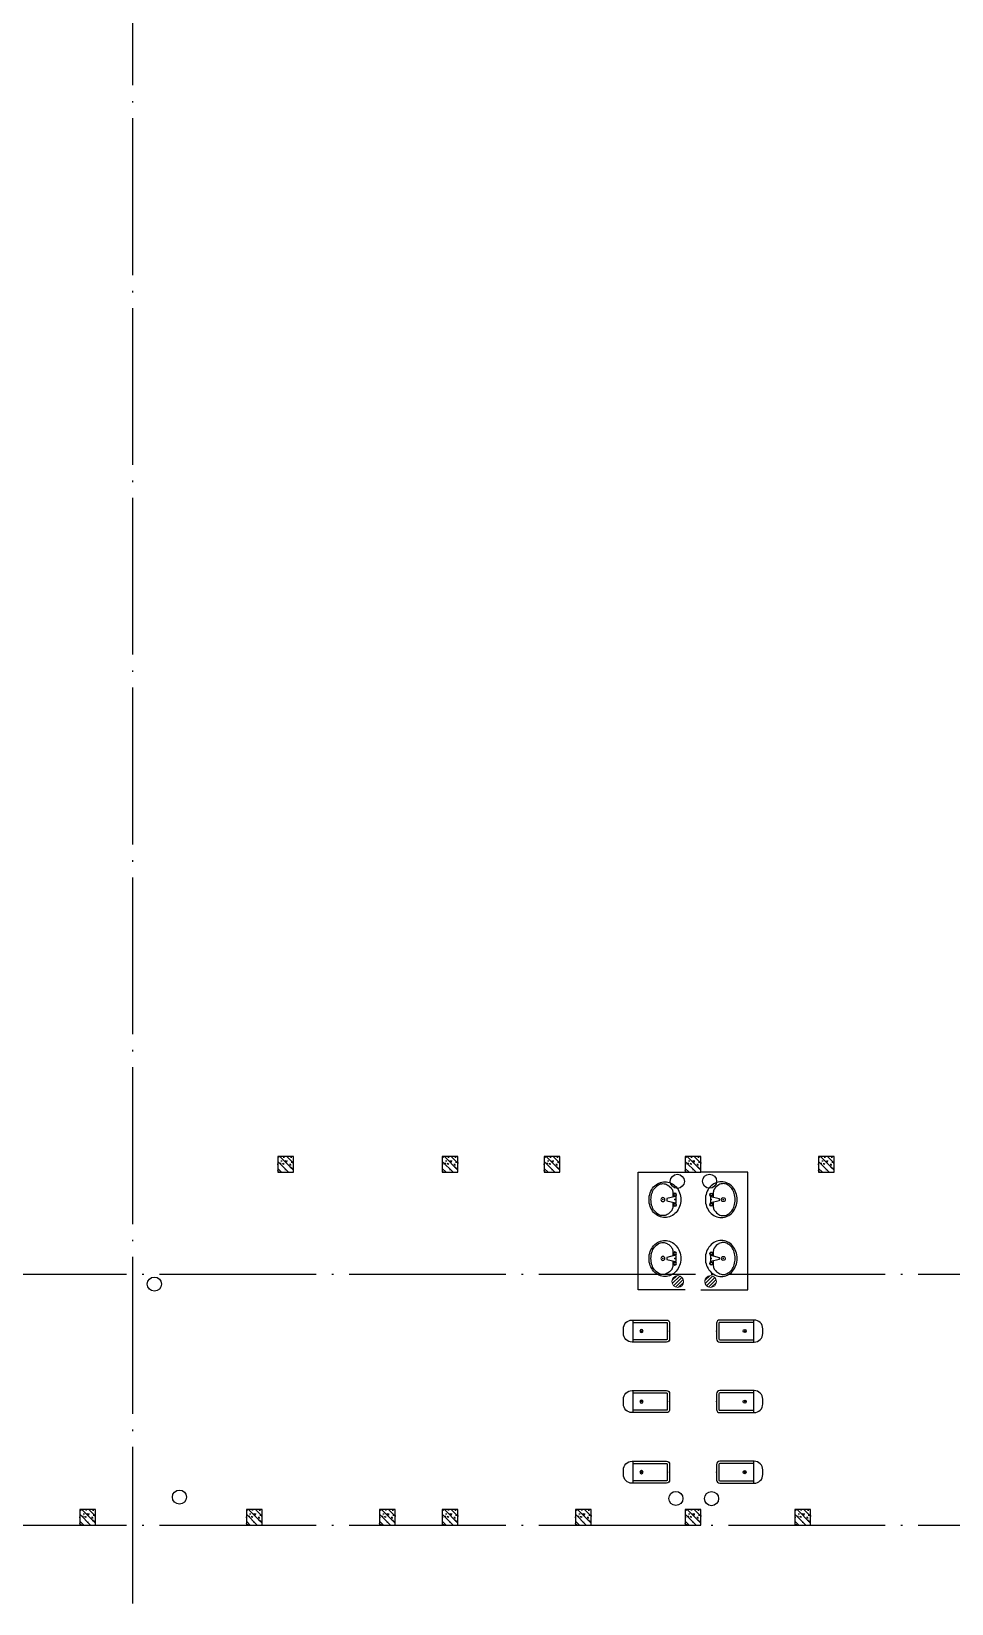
# Model space of a CAD drawing. Extents: x 6843040 to 15500510, y -6507076 to -4940511.
# Drawn here: x 8947931 to 8959672, y -5554702 to -5534655 of the extents above; entities that cross this region are included whole.
import ezdxf

# ---------------------------------------------------------------- set-up
doc = ezdxf.new("R2010")
doc.units = 0
doc.header["$LTSCALE"] = 1000
doc.header["$MEASUREMENT"] = 0
doc.linetypes.add('DOTE', pattern=[2.42, 2, -0.2, 0.02, -0.2])
for name, color, linetype in [('COLUMN', 10, 'Continuous'), ('DOTE', 8, 'DOTE'), ('E_LINE_4', 5, 'Continuous'), ('LVTRY', 8, 'Continuous'), ('plan-1', 40, 'Continuous'), ('PUB_HATCH', 8, 'Continuous'), ('VPIPE-污水', 2, 'Continuous'), ('VPIPE-给水', 3, 'Continuous'), ('VPIPE-雨水', 4, 'Continuous')]:
    doc.layers.add(name, color=color, linetype=linetype)
doc.layers.add('洁具', color=8, linetype='Continuous', lineweight=5)

# ---------------------------------------------------------------- blocks, each defined once
blk = doc.blocks.new('$lvtry$00000201')
at = {"color": 0}
for p, q in [((100, -30, 0), (-100, -30, 0)), ((110, -470, 0), (110, -40, 0)), ((140, -470, 0), (-140, -470, 0))]:
    blk.add_line(p, q, dxfattribs=at)
at = {"color": 0, "elevation": 0}
blk.add_lwpolyline([(140, -40, 0.414214), (100, 0), (-100, 0, 0.414214), (-140, -40), (-140, -480, 0.414214), (-30, -590), (30, -590, 0.414214), (140, -480)], format="xyb", close=True, dxfattribs=at)
blk.add_lwpolyline([(-110, -40), (-110, -470)], dxfattribs=at)
at = {"color": 0}
blk.add_circle((0, -359, 0), 20, dxfattribs=at)
for centre, start, end in [((-100, -40, 0), 90, 180), ((100, -40, 0), 0, 90)]:
    blk.add_arc(centre, 10, start, end, dxfattribs=at)
for p in [(0, 0, 0), (0, -359, 0)]:
    blk.add_point(p, dxfattribs=at)
blk = doc.blocks.new('$lvtry$00000179')
at = {"color": 0, "linetype": 'ByBlock'}
for p, q in [((-32, -102), (-92, -102)), ((-13, -178), (-40, -70)), ((35, -64), (-35, -64)), ((13, -178), (-13, -178)), ((40, -70), (13, -178)), ((92, -102), (32, -102))]:
    blk.add_line(p, q, dxfattribs=at)
blk.add_lwpolyline([(0, -406, 0.088425), (89, -391, 0.093738), (162, -347, 0.102376), (212, -280, 0.10945), (229, -203, 0.109452), (212, -127, 0.102376), (162, -60, 0.093738), (89, -16, 0.088423), (0, 0, 0.088427), (-89, -16, 0.093738), (-162, -60, 0.102376), (-212, -127, 0.109452), (-229, -203, 0.109451), (-212, -280, 0.102376), (-162, -347, 0.093738), (-89, -391, 0.088425)], format="xyb", close=True, dxfattribs=at)
for centre, radius in [((-64, -76), 20.4), ((-64, -76), 15.4), ((63, -76), 20.4), ((63, -76), 15.4), ((0, -229), 25.4)]:
    blk.add_circle(centre, radius, dxfattribs=at)
for centre, radius, start, end in [((-88, -229), 116, 151.0888, 180), ((-45, -252), 164, 126.8699, 151.0888), ((-18, -288), 210, 123.9045, 126.8699), ((-92, -178), 76.2, 90, 123.9045), ((-35, -68), 5, 90, 194.0362), ((35, -68), 5, 345.9638, 90), ((92, -178), 76.2, 57.7402, 90), ((45, -252), 164, 28.9112, 57.7402), ((88, -229), 116, 0, 28.9112), ((-88, -229), 116, 180, 208.9112), ((-45, -205), 164, 208.9112, 233.1301), ((-18, -169), 210, 233.1301, 252.7421), ((0, -111), 270, 252.7421, 270), ((0, -111), 270, 270, 287.2579), ((18, -169), 210, 287.2579, 306.8699), ((45, -205), 164, 306.8699, 331.0888), ((88, -229), 116, 331.0888, 0)]:
    blk.add_arc(centre, radius, start, end, dxfattribs=at)
at = {"color": 0}
for p in [(0, -76), (0, -229)]:
    blk.add_point(p, dxfattribs=at)
blk = doc.blocks.new('$plan$00002944')
at = {"layer": '洁具'}
for p, q in [((-74, 11), (-11, 74)), ((-70, -27), (27, 70)), ((-53, -53), (53, 53)), ((-27, -70), (70, 27)), ((11, -74), (74, -11))]:
    blk.add_line(p, q, dxfattribs=at)
blk.add_circle((0, 0), 75, dxfattribs=at)
blk.add_point((0, 0), dxfattribs=at)
blk = doc.blocks.new('6层构造柱0911')
at = {"layer": 'PUB_HATCH'}
h = blk.add_hatch(dxfattribs=at)
h.set_pattern_fill('钢筋混凝土', color=256, scale=25, angle=90, style=0)
h.set_pattern_definition([(134.999998, (-1364925.3, 542944.783), (-44.194175, -44.194172), []), (140, (-1364925.3, 542944.78), (15.68804, 179.315045), [18.75, -206.25]), (85, (-1364925.3, 542944.78), (-188.048035, -34.68783), [15, -165]), (190.4514, (-1364924, 542959.73), (-172.35988, 144.62735), [15.93505, -175.28553]), (136.1842, (-1364975.3, 542944.78), (41.37976, 266.81026), [28.125, -309.375]), (186.6356, (-1364971.85, 542967.02), (-243.52946, 233.66568), [23.90257, -262.92825]), (81.1842, (-1364975.3, 542944.78), (-243.52964, 233.6655), [22.5, -247.5]), (111, (-1364962.8, 542969.78), (100.65473, 149.22676), [18.75, -206.25]), (56, (-1364962.8, 542969.78), (-181.28751, 60.82884), [15, -165]), (161.4514, (-1364954.41, 542982.22), (-80.63262, 210.05566), [15.93505, -175.28553]), (127.499998, (-1364925.3, 542944.78), (-83.223463, 3.039967), [0, -163, 0, -167.5, 0, -165.625]), (97.499998, (-1364925.3, 542944.78), (-98.602926, 65.767388), [0, -95.5, 0, -159.25, 0, -63.125]), (57.499998, (-1364925.3, 542889.03), (5.638722, 133.455609), [0, -62.5, 0, -195, 0, -258.75]), (47.499998, (-1364925.3, 542864.03), (-25.02624, 145.796543), [0, -81.25, 0, -129.5, 0, -183.75])])
edge = h.paths.add_edge_path()
edge.add_line((-1058509, 810426), (-1058709, 810426))
edge.add_line((-1058509, 810426), (-1058509, 810626))
edge.add_line((-1058509, 810626), (-1058709, 810626))
edge.add_line((-1058709, 810626), (-1058709, 810426))
h = blk.add_hatch(dxfattribs=at)
h.set_pattern_fill('钢筋混凝土', color=256, scale=25, angle=90, style=0)
h.set_pattern_definition([(134.999998, (-1362825.3, 542944.783), (-44.194175, -44.194172), []), (140, (-1362825.3, 542944.78), (15.68804, 179.315045), [18.75, -206.25]), (85, (-1362825.3, 542944.78), (-188.048035, -34.68783), [15, -165]), (190.4514, (-1362824, 542959.73), (-172.35988, 144.62735), [15.93505, -175.28553]), (136.1842, (-1362875.3, 542944.78), (41.37976, 266.81026), [28.125, -309.375]), (186.6356, (-1362871.85, 542967.02), (-243.52946, 233.66568), [23.90257, -262.92825]), (81.1842, (-1362875.3, 542944.78), (-243.52964, 233.6655), [22.5, -247.5]), (111, (-1362862.8, 542969.78), (100.65473, 149.22676), [18.75, -206.25]), (56, (-1362862.8, 542969.78), (-181.28751, 60.82884), [15, -165]), (161.4514, (-1362854.41, 542982.22), (-80.63262, 210.05566), [15.93505, -175.28553]), (127.499998, (-1362825.3, 542944.78), (-83.223463, 3.039967), [0, -163, 0, -167.5, 0, -165.625]), (97.499998, (-1362825.3, 542944.78), (-98.602926, 65.767388), [0, -95.5, 0, -159.25, 0, -63.125]), (57.499998, (-1362825.3, 542889.03), (5.638722, 133.455609), [0, -62.5, 0, -195, 0, -258.75]), (47.499998, (-1362825.3, 542864.03), (-25.02624, 145.796543), [0, -81.25, 0, -129.5, 0, -183.75])])
edge = h.paths.add_edge_path()
edge.add_line((-1056409, 810426), (-1056609, 810426))
edge.add_line((-1056409, 810426), (-1056409, 810626))
edge.add_line((-1056409, 810626), (-1056609, 810626))
edge.add_line((-1056609, 810626), (-1056609, 810426))
h = blk.add_hatch(dxfattribs=at)
h.set_pattern_fill('钢筋混凝土', color=256, scale=25, angle=90, style=0)
h.set_pattern_definition([(134.999998, (-1361525.3, 542944.783), (-44.194175, -44.194172), []), (140, (-1361525.3, 542944.78), (15.68804, 179.315045), [18.75, -206.25]), (85, (-1361525.3, 542944.78), (-188.048035, -34.68783), [15, -165]), (190.4514, (-1361524, 542959.73), (-172.35988, 144.62735), [15.93505, -175.28553]), (136.1842, (-1361575.3, 542944.78), (41.37976, 266.81026), [28.125, -309.375]), (186.6356, (-1361571.85, 542967.02), (-243.52946, 233.66568), [23.90257, -262.92825]), (81.1842, (-1361575.3, 542944.78), (-243.52964, 233.6655), [22.5, -247.5]), (111, (-1361562.8, 542969.78), (100.65473, 149.22676), [18.75, -206.25]), (56, (-1361562.8, 542969.78), (-181.28751, 60.82884), [15, -165]), (161.4514, (-1361554.41, 542982.22), (-80.63262, 210.05566), [15.93505, -175.28553]), (127.499998, (-1361525.3, 542944.78), (-83.223463, 3.039967), [0, -163, 0, -167.5, 0, -165.625]), (97.499998, (-1361525.3, 542944.78), (-98.602926, 65.767388), [0, -95.5, 0, -159.25, 0, -63.125]), (57.499998, (-1361525.3, 542889.03), (5.638722, 133.455609), [0, -62.5, 0, -195, 0, -258.75]), (47.499998, (-1361525.3, 542864.03), (-25.02624, 145.796543), [0, -81.25, 0, -129.5, 0, -183.75])])
edge = h.paths.add_edge_path()
edge.add_line((-1055109, 810426), (-1055309, 810426))
edge.add_line((-1055109, 810426), (-1055109, 810626))
edge.add_line((-1055109, 810626), (-1055309, 810626))
edge.add_line((-1055309, 810626), (-1055309, 810426))
h = blk.add_hatch(dxfattribs=at)
h.set_pattern_fill('钢筋混凝土', color=256, scale=25, angle=90, style=0)
h.set_pattern_definition([(134.999998, (-1359725.3, 542944.783), (-44.194175, -44.194172), []), (140, (-1359725.3, 542944.78), (15.68804, 179.315045), [18.75, -206.25]), (85, (-1359725.3, 542944.78), (-188.048035, -34.68783), [15, -165]), (190.4514, (-1359724, 542959.73), (-172.35988, 144.62735), [15.93505, -175.28553]), (136.1842, (-1359775.3, 542944.78), (41.37976, 266.81026), [28.125, -309.375]), (186.6356, (-1359771.85, 542967.02), (-243.52946, 233.66568), [23.90257, -262.92825]), (81.1842, (-1359775.3, 542944.78), (-243.52964, 233.6655), [22.5, -247.5]), (111, (-1359762.8, 542969.78), (100.65473, 149.22676), [18.75, -206.25]), (56, (-1359762.8, 542969.78), (-181.28751, 60.82884), [15, -165]), (161.4514, (-1359754.41, 542982.22), (-80.63262, 210.05566), [15.93505, -175.28553]), (127.499998, (-1359725.3, 542944.78), (-83.223463, 3.039967), [0, -163, 0, -167.5, 0, -165.625]), (97.499998, (-1359725.3, 542944.78), (-98.602926, 65.767388), [0, -95.5, 0, -159.25, 0, -63.125]), (57.499998, (-1359725.3, 542889.03), (5.638722, 133.455609), [0, -62.5, 0, -195, 0, -258.75]), (47.499998, (-1359725.3, 542864.03), (-25.02624, 145.796543), [0, -81.25, 0, -129.5, 0, -183.75])])
edge = h.paths.add_edge_path()
edge.add_line((-1053309, 810426), (-1053509, 810426))
edge.add_line((-1053309, 810426), (-1053309, 810626))
edge.add_line((-1053309, 810626), (-1053509, 810626))
edge.add_line((-1053509, 810626), (-1053509, 810426))
h = blk.add_hatch(dxfattribs=at)
h.set_pattern_fill('钢筋混凝土', color=256, scale=25, angle=90, style=0)
h.set_pattern_definition([(134.999998, (-1358025.3, 542944.783), (-44.194175, -44.194172), []), (140, (-1358025.3, 542944.78), (15.68804, 179.315045), [18.75, -206.25]), (85, (-1358025.3, 542944.78), (-188.048035, -34.68783), [15, -165]), (190.4514, (-1358024, 542959.73), (-172.35988, 144.62735), [15.93505, -175.28553]), (136.1842, (-1358075.3, 542944.78), (41.37976, 266.81026), [28.125, -309.375]), (186.6356, (-1358071.85, 542967.02), (-243.52946, 233.66568), [23.90257, -262.92825]), (81.1842, (-1358075.3, 542944.78), (-243.52964, 233.6655), [22.5, -247.5]), (111, (-1358062.8, 542969.78), (100.65473, 149.22676), [18.75, -206.25]), (56, (-1358062.8, 542969.78), (-181.28751, 60.82884), [15, -165]), (161.4514, (-1358054.41, 542982.22), (-80.63262, 210.05566), [15.93505, -175.28553]), (127.499998, (-1358025.3, 542944.78), (-83.223463, 3.039967), [0, -163, 0, -167.5, 0, -165.625]), (97.499998, (-1358025.3, 542944.78), (-98.602926, 65.767388), [0, -95.5, 0, -159.25, 0, -63.125]), (57.499998, (-1358025.3, 542889.03), (5.638722, 133.455609), [0, -62.5, 0, -195, 0, -258.75]), (47.499998, (-1358025.3, 542864.03), (-25.02624, 145.796543), [0, -81.25, 0, -129.5, 0, -183.75])])
edge = h.paths.add_edge_path()
edge.add_line((-1051609, 810426), (-1051809, 810426))
edge.add_line((-1051609, 810426), (-1051609, 810626))
edge.add_line((-1051609, 810626), (-1051809, 810626))
edge.add_line((-1051809, 810626), (-1051809, 810426))
h = blk.add_hatch(dxfattribs=at)
h.set_pattern_fill('钢筋混凝土', color=256, scale=25, angle=90, style=0)
h.set_pattern_definition([(134.999998, (-1367450.3, 538444.783), (-44.194175, -44.194172), []), (140, (-1367450.3, 538444.78), (15.68804, 179.315045), [18.75, -206.25]), (85, (-1367450.3, 538444.78), (-188.048035, -34.68783), [15, -165]), (190.4514, (-1367449, 538459.73), (-172.35988, 144.62735), [15.93505, -175.28553]), (136.1842, (-1367500.3, 538444.78), (41.37976, 266.81026), [28.125, -309.375]), (186.6356, (-1367496.85, 538467.02), (-243.52946, 233.66568), [23.90257, -262.92825]), (81.1842, (-1367500.3, 538444.78), (-243.52964, 233.6655), [22.5, -247.5]), (111, (-1367487.8, 538469.78), (100.65473, 149.22676), [18.75, -206.25]), (56, (-1367487.8, 538469.78), (-181.28751, 60.82884), [15, -165]), (161.4514, (-1367479.41, 538482.22), (-80.63262, 210.05566), [15.93505, -175.28553]), (127.499998, (-1367450.3, 538444.78), (-83.223463, 3.039967), [0, -163, 0, -167.5, 0, -165.625]), (97.499998, (-1367450.3, 538444.78), (-98.602926, 65.767388), [0, -95.5, 0, -159.25, 0, -63.125]), (57.499998, (-1367450.3, 538389.03), (5.638722, 133.455609), [0, -62.5, 0, -195, 0, -258.75]), (47.499998, (-1367450.3, 538364.03), (-25.02624, 145.796543), [0, -81.25, 0, -129.5, 0, -183.75])])
edge = h.paths.add_edge_path()
edge.add_line((-1061034, 805926), (-1061234, 805926))
edge.add_line((-1061034, 805926), (-1061034, 806126))
edge.add_line((-1061034, 806126), (-1061234, 806126))
edge.add_line((-1061234, 806126), (-1061234, 805926))
h = blk.add_hatch(dxfattribs=at)
h.set_pattern_fill('钢筋混凝土', color=256, scale=25, angle=90, style=0)
h.set_pattern_definition([(134.999998, (-1365325.3, 538444.78), (-44.194175, -44.194172), []), (140, (-1365325.3, 538444.78), (15.68804, 179.315045), [18.75, -206.25]), (85, (-1365325.3, 538444.78), (-188.048035, -34.68783), [15, -165]), (190.4514, (-1365324, 538459.73), (-172.35988, 144.62735), [15.93505, -175.28553]), (136.1842, (-1365375.3, 538444.78), (41.37976, 266.81026), [28.125, -309.375]), (186.6356, (-1365371.85, 538467.02), (-243.52946, 233.66568), [23.90257, -262.92825]), (81.1842, (-1365375.3, 538444.78), (-243.52964, 233.6655), [22.5, -247.5]), (111, (-1365362.8, 538469.78), (100.65473, 149.22676), [18.75, -206.25]), (56, (-1365362.8, 538469.78), (-181.28751, 60.82884), [15, -165]), (161.4514, (-1365354.41, 538482.22), (-80.63262, 210.05566), [15.93505, -175.28553]), (127.499998, (-1365325.3, 538444.78), (-83.223463, 3.039967), [0, -163, 0, -167.5, 0, -165.625]), (97.499998, (-1365325.3, 538444.78), (-98.602926, 65.767388), [0, -95.5, 0, -159.25, 0, -63.125]), (57.499998, (-1365325.3, 538389.03), (5.638722, 133.455609), [0, -62.5, 0, -195, 0, -258.75]), (47.499998, (-1365325.3, 538364.03), (-25.02624, 145.796543), [0, -81.25, 0, -129.5, 0, -183.75])])
edge = h.paths.add_edge_path()
edge.add_line((-1058909, 805926), (-1059109, 805926))
edge.add_line((-1058909, 805926), (-1058909, 806126))
edge.add_line((-1058909, 806126), (-1059109, 806126))
edge.add_line((-1059109, 806126), (-1059109, 805926))
h = blk.add_hatch(dxfattribs=at)
h.set_pattern_fill('钢筋混凝土', color=256, scale=25, angle=90, style=0)
h.set_pattern_definition([(134.999998, (-1363625.3, 538444.78), (-44.194175, -44.194172), []), (140, (-1363625.3, 538444.78), (15.68804, 179.315045), [18.75, -206.25]), (85, (-1363625.3, 538444.78), (-188.048035, -34.68783), [15, -165]), (190.4514, (-1363624, 538459.73), (-172.35988, 144.62735), [15.93505, -175.28553]), (136.1842, (-1363675.3, 538444.78), (41.37976, 266.81026), [28.125, -309.375]), (186.6356, (-1363671.85, 538467.02), (-243.52946, 233.66568), [23.90257, -262.92825]), (81.1842, (-1363675.3, 538444.78), (-243.52964, 233.6655), [22.5, -247.5]), (111, (-1363662.8, 538469.78), (100.65473, 149.22676), [18.75, -206.25]), (56, (-1363662.8, 538469.78), (-181.28751, 60.82884), [15, -165]), (161.4514, (-1363654.41, 538482.22), (-80.63262, 210.05566), [15.93505, -175.28553]), (127.499998, (-1363625.3, 538444.78), (-83.223463, 3.039967), [0, -163, 0, -167.5, 0, -165.625]), (97.499998, (-1363625.3, 538444.78), (-98.602926, 65.767388), [0, -95.5, 0, -159.25, 0, -63.125]), (57.499998, (-1363625.3, 538389.03), (5.638722, 133.455609), [0, -62.5, 0, -195, 0, -258.75]), (47.499998, (-1363625.3, 538364.03), (-25.02624, 145.796543), [0, -81.25, 0, -129.5, 0, -183.75])])
edge = h.paths.add_edge_path()
edge.add_line((-1057209, 805926), (-1057409, 805926))
edge.add_line((-1057209, 805926), (-1057209, 806126))
edge.add_line((-1057209, 806126), (-1057409, 806126))
edge.add_line((-1057409, 806126), (-1057409, 805926))
h = blk.add_hatch(dxfattribs=at)
h.set_pattern_fill('钢筋混凝土', color=256, scale=25, angle=90, style=0)
h.set_pattern_definition([(134.999998, (-1362825.3, 538444.78), (-44.194175, -44.194172), []), (140, (-1362825.3, 538444.78), (15.68804, 179.315045), [18.75, -206.25]), (85, (-1362825.3, 538444.78), (-188.048035, -34.68783), [15, -165]), (190.4514, (-1362824, 538459.73), (-172.35988, 144.62735), [15.93505, -175.28553]), (136.1842, (-1362875.3, 538444.78), (41.37976, 266.81026), [28.125, -309.375]), (186.6356, (-1362871.85, 538467.02), (-243.52946, 233.66568), [23.90257, -262.92825]), (81.1842, (-1362875.3, 538444.78), (-243.52964, 233.6655), [22.5, -247.5]), (111, (-1362862.8, 538469.78), (100.65473, 149.22676), [18.75, -206.25]), (56, (-1362862.8, 538469.78), (-181.28751, 60.82884), [15, -165]), (161.4514, (-1362854.41, 538482.22), (-80.63262, 210.05566), [15.93505, -175.28553]), (127.499998, (-1362825.3, 538444.78), (-83.223463, 3.039967), [0, -163, 0, -167.5, 0, -165.625]), (97.499998, (-1362825.3, 538444.78), (-98.602926, 65.767388), [0, -95.5, 0, -159.25, 0, -63.125]), (57.499998, (-1362825.3, 538389.03), (5.638722, 133.455609), [0, -62.5, 0, -195, 0, -258.75]), (47.499998, (-1362825.3, 538364.03), (-25.02624, 145.796543), [0, -81.25, 0, -129.5, 0, -183.75])])
edge = h.paths.add_edge_path()
edge.add_line((-1056409, 805926), (-1056609, 805926))
edge.add_line((-1056409, 805926), (-1056409, 806126))
edge.add_line((-1056409, 806126), (-1056609, 806126))
edge.add_line((-1056609, 806126), (-1056609, 805926))
h = blk.add_hatch(dxfattribs=at)
h.set_pattern_fill('钢筋混凝土', color=256, scale=25, angle=90, style=0)
h.set_pattern_definition([(134.999998, (-1361125.3, 538444.78), (-44.194175, -44.194172), []), (140, (-1361125.3, 538444.78), (15.68804, 179.315045), [18.75, -206.25]), (85, (-1361125.3, 538444.78), (-188.048035, -34.68783), [15, -165]), (190.4514, (-1361124, 538459.73), (-172.35988, 144.62735), [15.93505, -175.28553]), (136.1842, (-1361175.3, 538444.78), (41.37976, 266.81026), [28.125, -309.375]), (186.6356, (-1361171.85, 538467.02), (-243.52946, 233.66568), [23.90257, -262.92825]), (81.1842, (-1361175.3, 538444.78), (-243.52964, 233.6655), [22.5, -247.5]), (111, (-1361162.8, 538469.78), (100.65473, 149.22676), [18.75, -206.25]), (56, (-1361162.8, 538469.78), (-181.28751, 60.82884), [15, -165]), (161.4514, (-1361154.41, 538482.22), (-80.63262, 210.05566), [15.93505, -175.28553]), (127.499998, (-1361125.3, 538444.78), (-83.223463, 3.039967), [0, -163, 0, -167.5, 0, -165.625]), (97.499998, (-1361125.3, 538444.78), (-98.602926, 65.767388), [0, -95.5, 0, -159.25, 0, -63.125]), (57.499998, (-1361125.3, 538389.03), (5.638722, 133.455609), [0, -62.5, 0, -195, 0, -258.75]), (47.499998, (-1361125.3, 538364.03), (-25.02624, 145.796543), [0, -81.25, 0, -129.5, 0, -183.75])])
edge = h.paths.add_edge_path()
edge.add_line((-1054709, 805926), (-1054909, 805926))
edge.add_line((-1054709, 805926), (-1054709, 806126))
edge.add_line((-1054709, 806126), (-1054909, 806126))
edge.add_line((-1054909, 806126), (-1054909, 805926))
h = blk.add_hatch(dxfattribs=at)
h.set_pattern_fill('钢筋混凝土', color=256, scale=25, angle=90, style=0)
h.set_pattern_definition([(134.999998, (-1359725.3, 538444.78), (-44.194175, -44.194172), []), (140, (-1359725.3, 538444.78), (15.68804, 179.315045), [18.75, -206.25]), (85, (-1359725.3, 538444.78), (-188.048035, -34.68783), [15, -165]), (190.4514, (-1359724, 538459.73), (-172.35988, 144.62735), [15.93505, -175.28553]), (136.1842, (-1359775.3, 538444.78), (41.37976, 266.81026), [28.125, -309.375]), (186.6356, (-1359771.85, 538467.02), (-243.52946, 233.66568), [23.90257, -262.92825]), (81.1842, (-1359775.3, 538444.78), (-243.52964, 233.6655), [22.5, -247.5]), (111, (-1359762.8, 538469.78), (100.65473, 149.22676), [18.75, -206.25]), (56, (-1359762.8, 538469.78), (-181.28751, 60.82884), [15, -165]), (161.4514, (-1359754.41, 538482.22), (-80.63262, 210.05566), [15.93505, -175.28553]), (127.499998, (-1359725.3, 538444.78), (-83.223463, 3.039967), [0, -163, 0, -167.5, 0, -165.625]), (97.499998, (-1359725.3, 538444.78), (-98.602926, 65.767388), [0, -95.5, 0, -159.25, 0, -63.125]), (57.499998, (-1359725.3, 538389.03), (5.638722, 133.455609), [0, -62.5, 0, -195, 0, -258.75]), (47.499998, (-1359725.3, 538364.03), (-25.02624, 145.796543), [0, -81.25, 0, -129.5, 0, -183.75])])
edge = h.paths.add_edge_path()
edge.add_line((-1053309, 805926), (-1053509, 805926))
edge.add_line((-1053309, 805926), (-1053309, 806126))
edge.add_line((-1053309, 806126), (-1053509, 806126))
edge.add_line((-1053509, 806126), (-1053509, 805926))
h = blk.add_hatch(dxfattribs=at)
h.set_pattern_fill('钢筋混凝土', color=256, scale=25, angle=90, style=0)
h.set_pattern_definition([(134.999998, (-1358325.3, 538444.78), (-44.194175, -44.194172), []), (140, (-1358325.3, 538444.78), (15.68804, 179.315045), [18.75, -206.25]), (85, (-1358325.3, 538444.78), (-188.048035, -34.68783), [15, -165]), (190.4514, (-1358324, 538459.73), (-172.35988, 144.62735), [15.93505, -175.28553]), (136.1842, (-1358375.3, 538444.78), (41.37976, 266.81026), [28.125, -309.375]), (186.6356, (-1358371.85, 538467.02), (-243.52946, 233.66568), [23.90257, -262.92825]), (81.1842, (-1358375.3, 538444.78), (-243.52964, 233.6655), [22.5, -247.5]), (111, (-1358362.8, 538469.78), (100.65473, 149.22676), [18.75, -206.25]), (56, (-1358362.8, 538469.78), (-181.28751, 60.82884), [15, -165]), (161.4514, (-1358354.41, 538482.22), (-80.63262, 210.05566), [15.93505, -175.28553]), (127.499998, (-1358325.3, 538444.78), (-83.223463, 3.039967), [0, -163, 0, -167.5, 0, -165.625]), (97.499998, (-1358325.3, 538444.78), (-98.602926, 65.767388), [0, -95.5, 0, -159.25, 0, -63.125]), (57.499998, (-1358325.3, 538389.03), (5.638722, 133.455609), [0, -62.5, 0, -195, 0, -258.75]), (47.499998, (-1358325.3, 538364.03), (-25.02624, 145.796543), [0, -81.25, 0, -129.5, 0, -183.75])])
edge = h.paths.add_edge_path()
edge.add_line((-1051909, 805926), (-1052109, 805926))
edge.add_line((-1051909, 805926), (-1051909, 806126))
edge.add_line((-1051909, 806126), (-1052109, 806126))
edge.add_line((-1052109, 806126), (-1052109, 805926))
at = {"layer": 'COLUMN'}
for points in [[(-1058709, 810426), (-1058509, 810426), (-1058509, 810626), (-1058709, 810626)], [(-1056609, 810426), (-1056409, 810426), (-1056409, 810626), (-1056609, 810626)], [(-1055309, 810426), (-1055109, 810426), (-1055109, 810626), (-1055309, 810626)], [(-1053509, 810426), (-1053309, 810426), (-1053309, 810626), (-1053509, 810626)], [(-1051809, 810426), (-1051609, 810426), (-1051609, 810626), (-1051809, 810626)], [(-1061234, 805926), (-1061034, 805926), (-1061034, 806126), (-1061234, 806126)], [(-1059109, 805926), (-1058909, 805926), (-1058909, 806126), (-1059109, 806126)], [(-1057409, 805926), (-1057209, 805926), (-1057209, 806126), (-1057409, 806126)], [(-1056609, 805926), (-1056409, 805926), (-1056409, 806126), (-1056609, 806126)], [(-1054909, 805926), (-1054709, 805926), (-1054709, 806126), (-1054909, 806126)], [(-1053509, 805926), (-1053309, 805926), (-1053309, 806126), (-1053509, 806126)], [(-1052109, 805926), (-1051909, 805926), (-1051909, 806126), (-1052109, 806126)]]:
    blk.add_lwpolyline(points, close=True, dxfattribs=at)
blk = doc.blocks.new('六层排水消防0922')
at = {"layer": 'VPIPE-污水'}
for centre in [(8956154, -5553362), (8956610, -5553364)]:
    blk.add_circle(centre, 90, dxfattribs=at)
at = {"layer": 'VPIPE-给水'}
for centre in [(8956173, -5549318), (8956584, -5549316)]:
    blk.add_circle(centre, 90, dxfattribs=at)
at = {"layer": 'VPIPE-雨水'}
for centre in [(8949500, -5550628), (8949820, -5553344)]:
    blk.add_circle(centre, 90, dxfattribs=at)

msp = doc.modelspace()

# ---------------------------------------------------------------- linework, layer by layer
at = {"layer": 'DOTE'}
for p, q in [((8949224.1, -5554702), (8949224.1, -5485702.5)), ((8872124.1, -5550502), (9005664.9, -5550502)), ((8872124.1, -5553702), (9005664.9, -5553702))]:
    msp.add_line(p, q, dxfattribs=at)
at = {"layer": 'LVTRY'}
for points in [[(8956274.1, -5550702), (8955674.1, -5550702), (8955674.1, -5549202), (8956274.1, -5549202)], [(8956474.1, -5550702), (8957074.1, -5550702), (8957074.1, -5549202), (8956474.1, -5549202)]]:
    msp.add_lwpolyline(points, dxfattribs=at)

# ---------------------------------------------------------------- block references
for p in [(8956178.3, -5550595.4), (8956596.8, -5550595.4)]:
    msp.add_blockref('$plan$00002944', p)
at = {"layer": 'E_LINE_4'}
msp.add_blockref('6层构造柱0911', (10009783.1, -6359627.9), dxfattribs=at)
at = {"layer": 'LVTRY', "xscale": -1, "rotation": 270}
for p in [(8956217.9, -5549551.5), (8956217.9, -5550301.5)]:
    msp.add_blockref('$lvtry$00000179', p, dxfattribs=at)
at = {"layer": 'LVTRY', "rotation": 90.00000000000001}
for p in [(8956530.3, -5549551.5), (8956530.3, -5550301.5)]:
    msp.add_blockref('$lvtry$00000179', p, dxfattribs=at)
at = {"layer": 'LVTRY', "extrusion": (0, 0, -1), "zscale": -1, "rotation": 90.00000000000001}
for p in [(-8956074.6, -5551227), (-8956074.6, -5552127), (-8956074.6, -5553027)]:
    msp.add_blockref('$lvtry$00000201', p, dxfattribs=at)
at = {"layer": 'LVTRY', "extrusion": (0, 0, -1), "xscale": -1, "zscale": -1, "rotation": 270}
for p in [(-8956673.6, -5551227), (-8956673.6, -5552127), (-8956673.6, -5553027)]:
    msp.add_blockref('$lvtry$00000201', p, dxfattribs=at)
at = {"layer": 'plan-1'}
msp.add_blockref('六层排水消防0922', (0, 0), dxfattribs=at)

doc.saveas('drawing.dxf')
